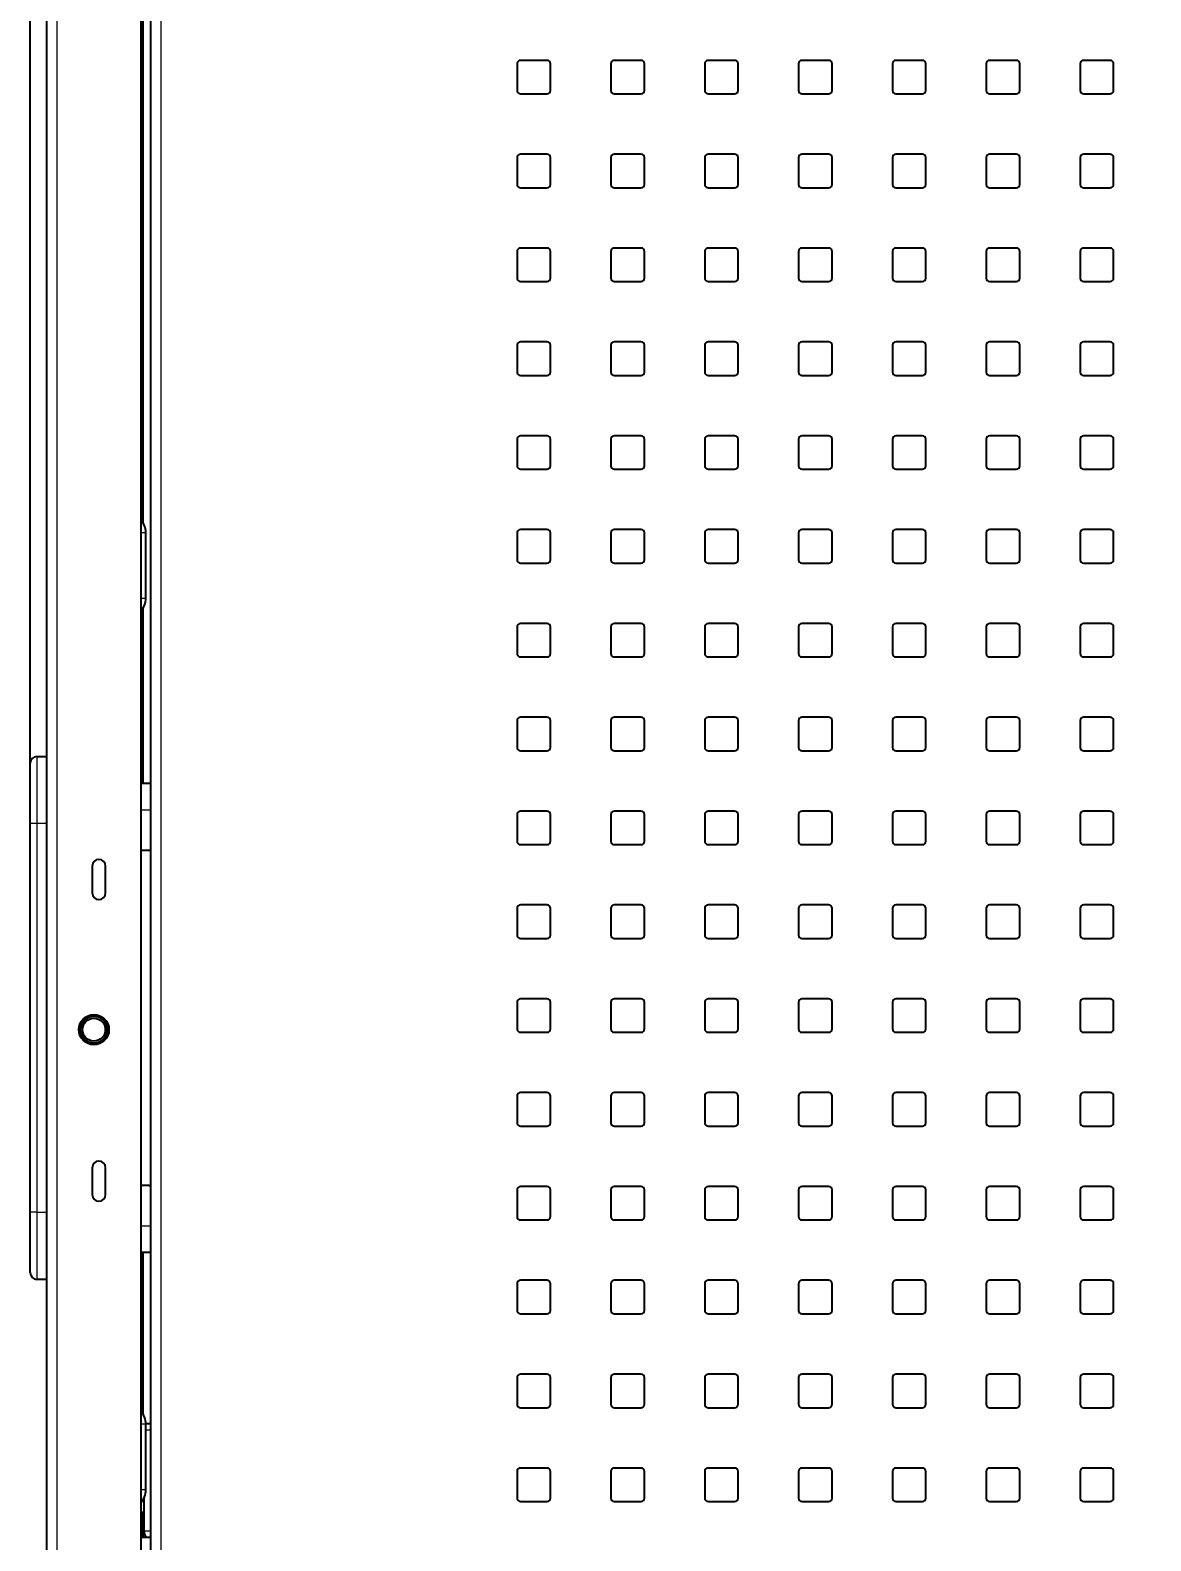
# Model space of a CAD drawing. Header units: millimetres. Extents: x -218071 to -203542, y 15363 to 51382.
# Drawn here: x -217865.95 to -217832.52, y 50554.63 to 50599.7 of the extents above; entities that cross this region are included whole.
import ezdxf

# ---------------------------------------------------------------- set-up
doc = ezdxf.new("R2010")
doc.units = ezdxf.units.MM
doc.header["$LTSCALE"] = 4
doc.layers.add('TPF-DIMENSIONS', color=3, linetype='Continuous')
doc.layers.add('TPF-EQUIPEMENT', color=7, linetype='Continuous')
doc.dimstyles.new('ISO-25', dxfattribs={"dimtxt": 2.5, "dimasz": 2, "dimexe": 1.25, "dimexo": 0.625, "dimtad": 1, "dimtxsty": 'Standard', "dimcen": -2.5, "dimclrt": 256, "dimadec": 0, "dimazin": 0, "dimtfac": 1, "dimtmove": 0, "dimatfit": 3, "dimfxl": 1, "dimarcsym": 0})

# ---------------------------------------------------------------- blocks, each defined once
blk = doc.blocks.new('*D679')
at = {"layer": 'Defpoints', "color": 0, "transparency": 16777216}
for p in [(-217865.951, 50663.318), (-217526.606, 50644.244), (-217865.951, 50576.031)]:
    blk.add_point(p, dxfattribs=at)
at = {"layer": 'TPF-DIMENSIONS', "color": 0, "lineweight": -2, "transparency": 16777216}
for p, q in [((-217865.951, 50576.656), (-217865.951, 50664.568)), ((-217526.606, 50644.869), (-217526.606, 50664.568)), ((-217528.606, 50663.318), (-217863.951, 50663.318))]:
    blk.add_line(p, q, dxfattribs=at)
at = {"layer": 'TPF-DIMENSIONS', "color": 0, "transparency": 16777216}
for points in [[(-217863.951, 50663.651), (-217863.951, 50662.984), (-217865.951, 50663.318)], [(-217528.606, 50663.651), (-217528.606, 50662.984), (-217526.606, 50663.318)]]:
    blk.add_solid(points, dxfattribs=at)
at = {"layer": 'TPF-DIMENSIONS', "transparency": 16777216, "insert": (-217696.279, 50665.193), "char_height": 2.5, "attachment_point": 5}
blk.add_mtext('339', dxfattribs=at)

msp = doc.modelspace()

# ---------------------------------------------------------------- linework, layer by layer
at = {"layer": 'TPF-EQUIPEMENT', "color": 7, "linetype": 'Continuous', "lineweight": 25, "transparency": 33554671}
for p, q in [((-217865.451, 50546.211), (-217865.451, 50645.931)), ((-217862.651, 50645.86), (-217862.651, 50546.511)), ((-217862.351, 50546.515), (-217862.351, 50646.066)), ((-217862.581, 50585.005), (-217862.581, 50609.056)), ((-217851.426, 50598.702), (-217851.426, 50597.902)), ((-217850.526, 50598.802), (-217851.326, 50598.802)), ((-217850.426, 50597.902), (-217850.426, 50598.702)), ((-217848.626, 50598.702), (-217848.626, 50597.902)), ((-217847.726, 50598.802), (-217848.526, 50598.802)), ((-217847.626, 50597.902), (-217847.626, 50598.702)), ((-217845.826, 50598.702), (-217845.826, 50597.902)), ((-217844.926, 50598.802), (-217845.726, 50598.802)), ((-217844.826, 50597.902), (-217844.826, 50598.702)), ((-217843.026, 50598.702), (-217843.026, 50597.902)), ((-217842.126, 50598.802), (-217842.926, 50598.802)), ((-217842.026, 50597.902), (-217842.026, 50598.702)), ((-217840.226, 50598.702), (-217840.226, 50597.902)), ((-217839.326, 50598.802), (-217840.126, 50598.802)), ((-217839.226, 50597.902), (-217839.226, 50598.702)), ((-217837.426, 50598.702), (-217837.426, 50597.902)), ((-217836.526, 50598.802), (-217837.326, 50598.802)), ((-217836.426, 50597.902), (-217836.426, 50598.702)), ((-217834.626, 50598.702), (-217834.626, 50597.902)), ((-217833.726, 50598.802), (-217834.526, 50598.802)), ((-217833.626, 50597.902), (-217833.626, 50598.702)), ((-217851.326, 50597.802), (-217850.526, 50597.802)), ((-217848.526, 50597.802), (-217847.726, 50597.802)), ((-217845.726, 50597.802), (-217844.926, 50597.802)), ((-217842.926, 50597.802), (-217842.126, 50597.802)), ((-217840.126, 50597.802), (-217839.326, 50597.802)), ((-217837.326, 50597.802), (-217836.526, 50597.802)), ((-217834.526, 50597.802), (-217833.726, 50597.802)), ((-217851.426, 50595.902), (-217851.426, 50595.102)), ((-217850.526, 50596.002), (-217851.326, 50596.002)), ((-217850.426, 50595.102), (-217850.426, 50595.902)), ((-217848.626, 50595.902), (-217848.626, 50595.102)), ((-217847.726, 50596.002), (-217848.526, 50596.002)), ((-217847.626, 50595.102), (-217847.626, 50595.902)), ((-217845.826, 50595.902), (-217845.826, 50595.102)), ((-217844.926, 50596.002), (-217845.726, 50596.002)), ((-217844.826, 50595.102), (-217844.826, 50595.902)), ((-217843.026, 50595.902), (-217843.026, 50595.102)), ((-217842.126, 50596.002), (-217842.926, 50596.002)), ((-217842.026, 50595.102), (-217842.026, 50595.902)), ((-217840.226, 50595.902), (-217840.226, 50595.102)), ((-217839.326, 50596.002), (-217840.126, 50596.002)), ((-217839.226, 50595.102), (-217839.226, 50595.902)), ((-217837.426, 50595.902), (-217837.426, 50595.102)), ((-217836.526, 50596.002), (-217837.326, 50596.002)), ((-217836.426, 50595.102), (-217836.426, 50595.902)), ((-217834.626, 50595.902), (-217834.626, 50595.102)), ((-217833.726, 50596.002), (-217834.526, 50596.002)), ((-217833.626, 50595.102), (-217833.626, 50595.902)), ((-217851.326, 50595.002), (-217850.526, 50595.002)), ((-217848.526, 50595.002), (-217847.726, 50595.002)), ((-217845.726, 50595.002), (-217844.926, 50595.002)), ((-217842.926, 50595.002), (-217842.126, 50595.002)), ((-217840.126, 50595.002), (-217839.326, 50595.002)), ((-217837.326, 50595.002), (-217836.526, 50595.002)), ((-217834.526, 50595.002), (-217833.726, 50595.002)), ((-217851.426, 50593.102), (-217851.426, 50592.302)), ((-217850.526, 50593.202), (-217851.326, 50593.202)), ((-217850.426, 50592.302), (-217850.426, 50593.102)), ((-217848.626, 50593.102), (-217848.626, 50592.302)), ((-217847.726, 50593.202), (-217848.526, 50593.202)), ((-217847.626, 50592.302), (-217847.626, 50593.102)), ((-217845.826, 50593.102), (-217845.826, 50592.302)), ((-217844.926, 50593.202), (-217845.726, 50593.202)), ((-217844.826, 50592.302), (-217844.826, 50593.102)), ((-217843.026, 50593.102), (-217843.026, 50592.302)), ((-217842.126, 50593.202), (-217842.926, 50593.202)), ((-217842.026, 50592.302), (-217842.026, 50593.102)), ((-217840.226, 50593.102), (-217840.226, 50592.302)), ((-217839.326, 50593.202), (-217840.126, 50593.202)), ((-217839.226, 50592.302), (-217839.226, 50593.102)), ((-217837.426, 50593.102), (-217837.426, 50592.302)), ((-217836.526, 50593.202), (-217837.326, 50593.202)), ((-217836.426, 50592.302), (-217836.426, 50593.102)), ((-217834.626, 50593.102), (-217834.626, 50592.302)), ((-217833.726, 50593.202), (-217834.526, 50593.202)), ((-217833.626, 50592.302), (-217833.626, 50593.102)), ((-217851.326, 50592.202), (-217850.526, 50592.202)), ((-217848.526, 50592.202), (-217847.726, 50592.202)), ((-217845.726, 50592.202), (-217844.926, 50592.202)), ((-217842.926, 50592.202), (-217842.126, 50592.202)), ((-217840.126, 50592.202), (-217839.326, 50592.202)), ((-217837.326, 50592.202), (-217836.526, 50592.202)), ((-217834.526, 50592.202), (-217833.726, 50592.202)), ((-217850.526, 50590.402), (-217851.326, 50590.402)), ((-217847.726, 50590.402), (-217848.526, 50590.402)), ((-217844.926, 50590.402), (-217845.726, 50590.402)), ((-217842.126, 50590.402), (-217842.926, 50590.402)), ((-217839.326, 50590.402), (-217840.126, 50590.402)), ((-217836.526, 50590.402), (-217837.326, 50590.402)), ((-217833.726, 50590.402), (-217834.526, 50590.402)), ((-217851.426, 50590.302), (-217851.426, 50589.502)), ((-217850.426, 50589.502), (-217850.426, 50590.302)), ((-217848.626, 50590.302), (-217848.626, 50589.502)), ((-217847.626, 50589.502), (-217847.626, 50590.302)), ((-217845.826, 50590.302), (-217845.826, 50589.502)), ((-217844.826, 50589.502), (-217844.826, 50590.302)), ((-217843.026, 50590.302), (-217843.026, 50589.502)), ((-217842.026, 50589.502), (-217842.026, 50590.302)), ((-217840.226, 50590.302), (-217840.226, 50589.502)), ((-217839.226, 50589.502), (-217839.226, 50590.302)), ((-217837.426, 50590.302), (-217837.426, 50589.502)), ((-217836.426, 50589.502), (-217836.426, 50590.302)), ((-217834.626, 50590.302), (-217834.626, 50589.502)), ((-217833.626, 50589.502), (-217833.626, 50590.302)), ((-217851.326, 50589.402), (-217850.526, 50589.402)), ((-217848.526, 50589.402), (-217847.726, 50589.402)), ((-217845.726, 50589.402), (-217844.926, 50589.402)), ((-217842.926, 50589.402), (-217842.126, 50589.402)), ((-217840.126, 50589.402), (-217839.326, 50589.402)), ((-217837.326, 50589.402), (-217836.526, 50589.402)), ((-217834.526, 50589.402), (-217833.726, 50589.402)), ((-217851.426, 50587.502), (-217851.426, 50586.702)), ((-217850.526, 50587.602), (-217851.326, 50587.602)), ((-217850.426, 50586.702), (-217850.426, 50587.502)), ((-217848.626, 50587.502), (-217848.626, 50586.702)), ((-217847.726, 50587.602), (-217848.526, 50587.602)), ((-217847.626, 50586.702), (-217847.626, 50587.502)), ((-217845.826, 50587.502), (-217845.826, 50586.702)), ((-217844.926, 50587.602), (-217845.726, 50587.602)), ((-217844.826, 50586.702), (-217844.826, 50587.502)), ((-217843.026, 50587.502), (-217843.026, 50586.702)), ((-217842.126, 50587.602), (-217842.926, 50587.602)), ((-217842.026, 50586.702), (-217842.026, 50587.502)), ((-217840.226, 50587.502), (-217840.226, 50586.702)), ((-217839.326, 50587.602), (-217840.126, 50587.602)), ((-217839.226, 50586.702), (-217839.226, 50587.502)), ((-217837.426, 50587.502), (-217837.426, 50586.702)), ((-217836.526, 50587.602), (-217837.326, 50587.602)), ((-217836.426, 50586.702), (-217836.426, 50587.502)), ((-217834.626, 50587.502), (-217834.626, 50586.702)), ((-217833.726, 50587.602), (-217834.526, 50587.602)), ((-217833.626, 50586.702), (-217833.626, 50587.502)), ((-217851.326, 50586.602), (-217850.526, 50586.602)), ((-217848.526, 50586.602), (-217847.726, 50586.602)), ((-217845.726, 50586.602), (-217844.926, 50586.602)), ((-217842.926, 50586.602), (-217842.126, 50586.602)), ((-217840.126, 50586.602), (-217839.326, 50586.602)), ((-217837.326, 50586.602), (-217836.526, 50586.602)), ((-217834.526, 50586.602), (-217833.726, 50586.602)), ((-217862.501, 50582.756), (-217862.501, 50584.706)), ((-217851.426, 50584.702), (-217851.426, 50583.902)), ((-217850.526, 50584.802), (-217851.326, 50584.802)), ((-217850.426, 50583.902), (-217850.426, 50584.702)), ((-217848.626, 50584.702), (-217848.626, 50583.902)), ((-217847.726, 50584.802), (-217848.526, 50584.802)), ((-217847.626, 50583.902), (-217847.626, 50584.702)), ((-217845.826, 50584.702), (-217845.826, 50583.902)), ((-217844.926, 50584.802), (-217845.726, 50584.802)), ((-217844.826, 50583.902), (-217844.826, 50584.702)), ((-217843.026, 50584.702), (-217843.026, 50583.902)), ((-217842.126, 50584.802), (-217842.926, 50584.802)), ((-217842.026, 50583.902), (-217842.026, 50584.702)), ((-217840.226, 50584.702), (-217840.226, 50583.902)), ((-217839.326, 50584.802), (-217840.126, 50584.802)), ((-217839.226, 50583.902), (-217839.226, 50584.702)), ((-217837.426, 50584.702), (-217837.426, 50583.902)), ((-217836.526, 50584.802), (-217837.326, 50584.802)), ((-217836.426, 50583.902), (-217836.426, 50584.702)), ((-217834.626, 50584.702), (-217834.626, 50583.902)), ((-217833.726, 50584.802), (-217834.526, 50584.802)), ((-217833.626, 50583.902), (-217833.626, 50584.702)), ((-217851.326, 50583.802), (-217850.526, 50583.802)), ((-217848.526, 50583.802), (-217847.726, 50583.802)), ((-217845.726, 50583.802), (-217844.926, 50583.802)), ((-217842.926, 50583.802), (-217842.126, 50583.802)), ((-217840.126, 50583.802), (-217839.326, 50583.802)), ((-217837.326, 50583.802), (-217836.526, 50583.802)), ((-217834.526, 50583.802), (-217833.726, 50583.802)), ((-217862.581, 50577.231), (-217862.581, 50582.456)), ((-217851.426, 50581.902), (-217851.426, 50581.102)), ((-217850.526, 50582.002), (-217851.326, 50582.002)), ((-217850.426, 50581.102), (-217850.426, 50581.902)), ((-217848.626, 50581.902), (-217848.626, 50581.102)), ((-217847.726, 50582.002), (-217848.526, 50582.002)), ((-217847.626, 50581.102), (-217847.626, 50581.902)), ((-217845.826, 50581.902), (-217845.826, 50581.102)), ((-217844.926, 50582.002), (-217845.726, 50582.002)), ((-217844.826, 50581.102), (-217844.826, 50581.902)), ((-217843.026, 50581.902), (-217843.026, 50581.102)), ((-217842.126, 50582.002), (-217842.926, 50582.002)), ((-217842.026, 50581.102), (-217842.026, 50581.902)), ((-217840.226, 50581.902), (-217840.226, 50581.102)), ((-217839.326, 50582.002), (-217840.126, 50582.002)), ((-217839.226, 50581.102), (-217839.226, 50581.902)), ((-217837.426, 50581.902), (-217837.426, 50581.102)), ((-217836.526, 50582.002), (-217837.326, 50582.002)), ((-217836.426, 50581.102), (-217836.426, 50581.902)), ((-217834.626, 50581.902), (-217834.626, 50581.102)), ((-217833.726, 50582.002), (-217834.526, 50582.002)), ((-217833.626, 50581.102), (-217833.626, 50581.902)), ((-217851.326, 50581.002), (-217850.526, 50581.002)), ((-217848.526, 50581.002), (-217847.726, 50581.002)), ((-217845.726, 50581.002), (-217844.926, 50581.002)), ((-217842.926, 50581.002), (-217842.126, 50581.002)), ((-217840.126, 50581.002), (-217839.326, 50581.002)), ((-217837.326, 50581.002), (-217836.526, 50581.002)), ((-217834.526, 50581.002), (-217833.726, 50581.002)), ((-217851.426, 50579.102), (-217851.426, 50578.302)), ((-217850.526, 50579.202), (-217851.326, 50579.202)), ((-217850.426, 50578.302), (-217850.426, 50579.102)), ((-217848.626, 50579.102), (-217848.626, 50578.302)), ((-217847.726, 50579.202), (-217848.526, 50579.202)), ((-217847.626, 50578.302), (-217847.626, 50579.102)), ((-217845.826, 50579.102), (-217845.826, 50578.302)), ((-217844.926, 50579.202), (-217845.726, 50579.202)), ((-217844.826, 50578.302), (-217844.826, 50579.102)), ((-217843.026, 50579.102), (-217843.026, 50578.302)), ((-217842.126, 50579.202), (-217842.926, 50579.202)), ((-217842.026, 50578.302), (-217842.026, 50579.102)), ((-217840.226, 50579.102), (-217840.226, 50578.302)), ((-217839.326, 50579.202), (-217840.126, 50579.202)), ((-217839.226, 50578.302), (-217839.226, 50579.102)), ((-217837.426, 50579.102), (-217837.426, 50578.302)), ((-217836.526, 50579.202), (-217837.326, 50579.202)), ((-217836.426, 50578.302), (-217836.426, 50579.102)), ((-217834.626, 50579.102), (-217834.626, 50578.302)), ((-217833.726, 50579.202), (-217834.526, 50579.202)), ((-217833.626, 50578.302), (-217833.626, 50579.102)), ((-217851.326, 50578.202), (-217850.526, 50578.202)), ((-217848.526, 50578.202), (-217847.726, 50578.202)), ((-217845.726, 50578.202), (-217844.926, 50578.202)), ((-217842.926, 50578.202), (-217842.126, 50578.202)), ((-217840.126, 50578.202), (-217839.326, 50578.202)), ((-217837.326, 50578.202), (-217836.526, 50578.202)), ((-217834.526, 50578.202), (-217833.726, 50578.202)), ((-217865.951, 50576.031), (-217865.951, 50577.831)), ((-217865.751, 50578.031), (-217865.451, 50578.031)), ((-217862.651, 50577.231), (-217862.351, 50577.231)), ((-217850.526, 50576.402), (-217851.326, 50576.402)), ((-217847.726, 50576.402), (-217848.526, 50576.402)), ((-217844.926, 50576.402), (-217845.726, 50576.402)), ((-217842.126, 50576.402), (-217842.926, 50576.402)), ((-217839.326, 50576.402), (-217840.126, 50576.402)), ((-217836.526, 50576.402), (-217837.326, 50576.402)), ((-217833.726, 50576.402), (-217834.526, 50576.402)), ((-217865.951, 50564.431), (-217865.951, 50576.031)), ((-217851.426, 50576.302), (-217851.426, 50575.502)), ((-217850.426, 50575.502), (-217850.426, 50576.302)), ((-217848.626, 50576.302), (-217848.626, 50575.502)), ((-217847.626, 50575.502), (-217847.626, 50576.302)), ((-217845.826, 50576.302), (-217845.826, 50575.502)), ((-217844.826, 50575.502), (-217844.826, 50576.302)), ((-217843.026, 50576.302), (-217843.026, 50575.502)), ((-217842.026, 50575.502), (-217842.026, 50576.302)), ((-217840.226, 50576.302), (-217840.226, 50575.502)), ((-217839.226, 50575.502), (-217839.226, 50576.302)), ((-217837.426, 50576.302), (-217837.426, 50575.502)), ((-217836.426, 50575.502), (-217836.426, 50576.302)), ((-217834.626, 50576.302), (-217834.626, 50575.502)), ((-217833.626, 50575.502), (-217833.626, 50576.302)), ((-217862.401, 50575.231), (-217862.651, 50575.231)), ((-217862.351, 50575.229), (-217862.401, 50575.231)), ((-217851.326, 50575.402), (-217850.526, 50575.402)), ((-217848.526, 50575.402), (-217847.726, 50575.402)), ((-217845.726, 50575.402), (-217844.926, 50575.402)), ((-217842.926, 50575.402), (-217842.126, 50575.402)), ((-217840.126, 50575.402), (-217839.326, 50575.402)), ((-217837.326, 50575.402), (-217836.526, 50575.402)), ((-217834.526, 50575.402), (-217833.726, 50575.402)), ((-217864.101, 50574.761), (-217864.101, 50573.961)), ((-217863.701, 50573.961), (-217863.701, 50574.761)), ((-217851.426, 50573.502), (-217851.426, 50572.702)), ((-217850.526, 50573.602), (-217851.326, 50573.602)), ((-217850.426, 50572.702), (-217850.426, 50573.502)), ((-217848.626, 50573.502), (-217848.626, 50572.702)), ((-217847.726, 50573.602), (-217848.526, 50573.602)), ((-217847.626, 50572.702), (-217847.626, 50573.502)), ((-217845.826, 50573.502), (-217845.826, 50572.702)), ((-217844.926, 50573.602), (-217845.726, 50573.602)), ((-217844.826, 50572.702), (-217844.826, 50573.502)), ((-217843.026, 50573.502), (-217843.026, 50572.702)), ((-217842.126, 50573.602), (-217842.926, 50573.602)), ((-217842.026, 50572.702), (-217842.026, 50573.502)), ((-217840.226, 50573.502), (-217840.226, 50572.702)), ((-217839.326, 50573.602), (-217840.126, 50573.602)), ((-217839.226, 50572.702), (-217839.226, 50573.502)), ((-217837.426, 50573.502), (-217837.426, 50572.702)), ((-217836.526, 50573.602), (-217837.326, 50573.602)), ((-217836.426, 50572.702), (-217836.426, 50573.502)), ((-217834.626, 50573.502), (-217834.626, 50572.702)), ((-217833.726, 50573.602), (-217834.526, 50573.602)), ((-217833.626, 50572.702), (-217833.626, 50573.502)), ((-217851.326, 50572.602), (-217850.526, 50572.602)), ((-217848.526, 50572.602), (-217847.726, 50572.602)), ((-217845.726, 50572.602), (-217844.926, 50572.602)), ((-217842.926, 50572.602), (-217842.126, 50572.602)), ((-217840.126, 50572.602), (-217839.326, 50572.602)), ((-217837.326, 50572.602), (-217836.526, 50572.602)), ((-217834.526, 50572.602), (-217833.726, 50572.602)), ((-217851.426, 50570.702), (-217851.426, 50569.902)), ((-217850.526, 50570.802), (-217851.326, 50570.802)), ((-217850.426, 50569.902), (-217850.426, 50570.702)), ((-217848.626, 50570.702), (-217848.626, 50569.902)), ((-217847.726, 50570.802), (-217848.526, 50570.802)), ((-217847.626, 50569.902), (-217847.626, 50570.702)), ((-217845.826, 50570.702), (-217845.826, 50569.902)), ((-217844.926, 50570.802), (-217845.726, 50570.802)), ((-217844.826, 50569.902), (-217844.826, 50570.702)), ((-217843.026, 50570.702), (-217843.026, 50569.902)), ((-217842.126, 50570.802), (-217842.926, 50570.802)), ((-217842.026, 50569.902), (-217842.026, 50570.702)), ((-217840.226, 50570.702), (-217840.226, 50569.902)), ((-217839.326, 50570.802), (-217840.126, 50570.802)), ((-217839.226, 50569.902), (-217839.226, 50570.702)), ((-217837.426, 50570.702), (-217837.426, 50569.902)), ((-217836.526, 50570.802), (-217837.326, 50570.802)), ((-217836.426, 50569.902), (-217836.426, 50570.702)), ((-217834.626, 50570.702), (-217834.626, 50569.902)), ((-217833.726, 50570.802), (-217834.526, 50570.802)), ((-217833.626, 50569.902), (-217833.626, 50570.702)), ((-217851.326, 50569.802), (-217850.526, 50569.802)), ((-217848.526, 50569.802), (-217847.726, 50569.802)), ((-217845.726, 50569.802), (-217844.926, 50569.802)), ((-217842.926, 50569.802), (-217842.126, 50569.802)), ((-217840.126, 50569.802), (-217839.326, 50569.802)), ((-217837.326, 50569.802), (-217836.526, 50569.802)), ((-217834.526, 50569.802), (-217833.726, 50569.802)), ((-217851.426, 50567.902), (-217851.426, 50567.102)), ((-217850.526, 50568.002), (-217851.326, 50568.002)), ((-217850.426, 50567.102), (-217850.426, 50567.902)), ((-217848.626, 50567.902), (-217848.626, 50567.102)), ((-217847.726, 50568.002), (-217848.526, 50568.002)), ((-217847.626, 50567.102), (-217847.626, 50567.902)), ((-217845.826, 50567.902), (-217845.826, 50567.102)), ((-217844.926, 50568.002), (-217845.726, 50568.002)), ((-217844.826, 50567.102), (-217844.826, 50567.902)), ((-217843.026, 50567.902), (-217843.026, 50567.102)), ((-217842.126, 50568.002), (-217842.926, 50568.002)), ((-217842.026, 50567.102), (-217842.026, 50567.902)), ((-217840.226, 50567.902), (-217840.226, 50567.102)), ((-217839.326, 50568.002), (-217840.126, 50568.002)), ((-217839.226, 50567.102), (-217839.226, 50567.902)), ((-217837.426, 50567.902), (-217837.426, 50567.102)), ((-217836.526, 50568.002), (-217837.326, 50568.002)), ((-217836.426, 50567.102), (-217836.426, 50567.902)), ((-217834.626, 50567.902), (-217834.626, 50567.102)), ((-217833.726, 50568.002), (-217834.526, 50568.002)), ((-217833.626, 50567.102), (-217833.626, 50567.902)), ((-217851.326, 50567.002), (-217850.526, 50567.002)), ((-217848.526, 50567.002), (-217847.726, 50567.002)), ((-217845.726, 50567.002), (-217844.926, 50567.002)), ((-217842.926, 50567.002), (-217842.126, 50567.002)), ((-217840.126, 50567.002), (-217839.326, 50567.002)), ((-217837.326, 50567.002), (-217836.526, 50567.002)), ((-217834.526, 50567.002), (-217833.726, 50567.002)), ((-217864.101, 50565.761), (-217864.101, 50564.961)), ((-217863.701, 50564.961), (-217863.701, 50565.761)), ((-217862.401, 50565.231), (-217862.651, 50565.231)), ((-217862.401, 50565.231), (-217862.351, 50565.234)), ((-217851.426, 50565.102), (-217851.426, 50564.302)), ((-217850.526, 50565.202), (-217851.326, 50565.202)), ((-217850.426, 50564.302), (-217850.426, 50565.102)), ((-217848.626, 50565.102), (-217848.626, 50564.302)), ((-217847.726, 50565.202), (-217848.526, 50565.202)), ((-217847.626, 50564.302), (-217847.626, 50565.102)), ((-217845.826, 50565.102), (-217845.826, 50564.302)), ((-217844.926, 50565.202), (-217845.726, 50565.202)), ((-217844.826, 50564.302), (-217844.826, 50565.102)), ((-217843.026, 50565.102), (-217843.026, 50564.302)), ((-217842.126, 50565.202), (-217842.926, 50565.202)), ((-217842.026, 50564.302), (-217842.026, 50565.102)), ((-217840.226, 50565.102), (-217840.226, 50564.302)), ((-217839.326, 50565.202), (-217840.126, 50565.202)), ((-217839.226, 50564.302), (-217839.226, 50565.102)), ((-217837.426, 50565.102), (-217837.426, 50564.302)), ((-217836.526, 50565.202), (-217837.326, 50565.202)), ((-217836.426, 50564.302), (-217836.426, 50565.102)), ((-217834.626, 50565.102), (-217834.626, 50564.302)), ((-217833.726, 50565.202), (-217834.526, 50565.202)), ((-217833.626, 50564.302), (-217833.626, 50565.102)), ((-217865.951, 50562.631), (-217865.951, 50564.431)), ((-217851.326, 50564.202), (-217850.526, 50564.202)), ((-217848.526, 50564.202), (-217847.726, 50564.202)), ((-217845.726, 50564.202), (-217844.926, 50564.202)), ((-217842.926, 50564.202), (-217842.126, 50564.202)), ((-217840.126, 50564.202), (-217839.326, 50564.202)), ((-217837.326, 50564.202), (-217836.526, 50564.202)), ((-217834.526, 50564.202), (-217833.726, 50564.202)), ((-217862.351, 50563.231), (-217862.651, 50563.231)), ((-217862.581, 50558.405), (-217862.581, 50563.231)), ((-217865.451, 50562.431), (-217865.751, 50562.431)), ((-217850.526, 50562.402), (-217851.326, 50562.402)), ((-217847.726, 50562.402), (-217848.526, 50562.402)), ((-217844.926, 50562.402), (-217845.726, 50562.402)), ((-217842.126, 50562.402), (-217842.926, 50562.402)), ((-217839.326, 50562.402), (-217840.126, 50562.402)), ((-217836.526, 50562.402), (-217837.326, 50562.402)), ((-217833.726, 50562.402), (-217834.526, 50562.402)), ((-217851.426, 50562.302), (-217851.426, 50561.502)), ((-217850.426, 50561.502), (-217850.426, 50562.302)), ((-217848.626, 50562.302), (-217848.626, 50561.502)), ((-217847.626, 50561.502), (-217847.626, 50562.302)), ((-217845.826, 50562.302), (-217845.826, 50561.502)), ((-217844.826, 50561.502), (-217844.826, 50562.302)), ((-217843.026, 50562.302), (-217843.026, 50561.502)), ((-217842.026, 50561.502), (-217842.026, 50562.302)), ((-217840.226, 50562.302), (-217840.226, 50561.502)), ((-217839.226, 50561.502), (-217839.226, 50562.302)), ((-217837.426, 50562.302), (-217837.426, 50561.502)), ((-217836.426, 50561.502), (-217836.426, 50562.302)), ((-217834.626, 50562.302), (-217834.626, 50561.502)), ((-217833.626, 50561.502), (-217833.626, 50562.302)), ((-217851.326, 50561.402), (-217850.526, 50561.402)), ((-217848.526, 50561.402), (-217847.726, 50561.402)), ((-217845.726, 50561.402), (-217844.926, 50561.402)), ((-217842.926, 50561.402), (-217842.126, 50561.402)), ((-217840.126, 50561.402), (-217839.326, 50561.402)), ((-217837.326, 50561.402), (-217836.526, 50561.402)), ((-217834.526, 50561.402), (-217833.726, 50561.402)), ((-217851.426, 50559.502), (-217851.426, 50558.702)), ((-217850.526, 50559.602), (-217851.326, 50559.602)), ((-217850.426, 50558.702), (-217850.426, 50559.502)), ((-217848.626, 50559.502), (-217848.626, 50558.702)), ((-217847.726, 50559.602), (-217848.526, 50559.602)), ((-217847.626, 50558.702), (-217847.626, 50559.502)), ((-217845.826, 50559.502), (-217845.826, 50558.702)), ((-217844.926, 50559.602), (-217845.726, 50559.602)), ((-217844.826, 50558.702), (-217844.826, 50559.502)), ((-217843.026, 50559.502), (-217843.026, 50558.702)), ((-217842.126, 50559.602), (-217842.926, 50559.602)), ((-217842.026, 50558.702), (-217842.026, 50559.502)), ((-217840.226, 50559.502), (-217840.226, 50558.702)), ((-217839.326, 50559.602), (-217840.126, 50559.602)), ((-217839.226, 50558.702), (-217839.226, 50559.502)), ((-217837.426, 50559.502), (-217837.426, 50558.702)), ((-217836.526, 50559.602), (-217837.326, 50559.602)), ((-217836.426, 50558.702), (-217836.426, 50559.502)), ((-217834.626, 50559.502), (-217834.626, 50558.702)), ((-217833.726, 50559.602), (-217834.526, 50559.602)), ((-217833.626, 50558.702), (-217833.626, 50559.502)), ((-217851.326, 50558.602), (-217850.526, 50558.602)), ((-217848.526, 50558.602), (-217847.726, 50558.602)), ((-217845.726, 50558.602), (-217844.926, 50558.602)), ((-217842.926, 50558.602), (-217842.126, 50558.602)), ((-217840.126, 50558.602), (-217839.326, 50558.602)), ((-217837.326, 50558.602), (-217836.526, 50558.602)), ((-217834.526, 50558.602), (-217833.726, 50558.602)), ((-217862.502, 50558.131), (-217862.351, 50558.131)), ((-217862.501, 50556.156), (-217862.501, 50558.106)), ((-217851.426, 50556.702), (-217851.426, 50555.902)), ((-217850.526, 50556.802), (-217851.326, 50556.802)), ((-217850.426, 50555.902), (-217850.426, 50556.702)), ((-217848.626, 50556.702), (-217848.626, 50555.902)), ((-217847.726, 50556.802), (-217848.526, 50556.802)), ((-217847.626, 50555.902), (-217847.626, 50556.702)), ((-217845.826, 50556.702), (-217845.826, 50555.902)), ((-217844.926, 50556.802), (-217845.726, 50556.802)), ((-217844.826, 50555.902), (-217844.826, 50556.702)), ((-217843.026, 50556.702), (-217843.026, 50555.902)), ((-217842.126, 50556.802), (-217842.926, 50556.802)), ((-217842.026, 50555.902), (-217842.026, 50556.702)), ((-217840.226, 50556.702), (-217840.226, 50555.902)), ((-217839.326, 50556.802), (-217840.126, 50556.802)), ((-217839.226, 50555.902), (-217839.226, 50556.702)), ((-217837.426, 50556.702), (-217837.426, 50555.902)), ((-217836.526, 50556.802), (-217837.326, 50556.802)), ((-217836.426, 50555.902), (-217836.426, 50556.702)), ((-217834.626, 50556.702), (-217834.626, 50555.902)), ((-217833.726, 50556.802), (-217834.526, 50556.802)), ((-217833.626, 50555.902), (-217833.626, 50556.702)), ((-217862.551, 50554.931), (-217862.551, 50555.916)), ((-217851.326, 50555.802), (-217850.526, 50555.802)), ((-217848.526, 50555.802), (-217847.726, 50555.802)), ((-217845.726, 50555.802), (-217844.926, 50555.802)), ((-217842.926, 50555.802), (-217842.126, 50555.802)), ((-217840.126, 50555.802), (-217839.326, 50555.802)), ((-217837.326, 50555.802), (-217836.526, 50555.802)), ((-217834.526, 50555.802), (-217833.726, 50555.802)), ((-217862.651, 50555.481), (-217862.551, 50555.481)), ((-217862.581, 50554.731), (-217862.581, 50555.481)), ((-217862.351, 50554.731), (-217862.651, 50554.731))]:
    msp.add_line(p, q, dxfattribs=at)
at = {"layer": 'TPF-EQUIPEMENT', "color": 8, "linetype": 'Continuous', "lineweight": 18, "transparency": 33554671}
for p, q in [((-217865.151, 50546.211), (-217865.151, 50646.01)), ((-217862.051, 50645.93), (-217862.051, 50546.65)), ((-217862.501, 50584.706), (-217862.651, 50584.706)), ((-217862.651, 50582.756), (-217862.501, 50582.756)), ((-217865.751, 50578.031), (-217865.751, 50576.031)), ((-217862.351, 50576.431), (-217862.651, 50576.431)), ((-217865.751, 50576.031), (-217865.951, 50576.031)), ((-217865.451, 50576.031), (-217865.751, 50576.031)), ((-217865.751, 50576.031), (-217865.751, 50564.431)), ((-217865.751, 50564.431), (-217865.951, 50564.431)), ((-217865.751, 50564.431), (-217865.451, 50564.431)), ((-217865.751, 50564.431), (-217865.751, 50562.431)), ((-217862.651, 50564.031), (-217862.351, 50564.031)), ((-217862.501, 50558.106), (-217862.651, 50558.106)), ((-217862.351, 50557.931), (-217862.501, 50557.931)), ((-217862.651, 50556.156), (-217862.501, 50556.156)), ((-217862.551, 50554.931), (-217862.351, 50554.931))]:
    msp.add_line(p, q, dxfattribs=at)
at = {"layer": 'TPF-EQUIPEMENT', "color": 7, "linetype": 'Continuous', "lineweight": 25, "transparency": 33554671}
for radius in [0.45, 0.4, 0.34]:
    msp.add_circle((-217864.051, 50569.881), radius, dxfattribs=at)
for centre, radius, start, end in [((-217851.326, 50598.702), 0.1, 90, 180), ((-217850.526, 50598.702), 0.1, 0, 90), ((-217848.526, 50598.702), 0.1, 90, 180), ((-217847.726, 50598.702), 0.1, 0, 90), ((-217845.726, 50598.702), 0.1, 90, 180), ((-217844.926, 50598.702), 0.1, 0, 90), ((-217842.926, 50598.702), 0.1, 90, 180), ((-217842.126, 50598.702), 0.1, 0, 90), ((-217840.126, 50598.702), 0.1, 90, 180), ((-217839.326, 50598.702), 0.1, 0, 90), ((-217837.326, 50598.702), 0.1, 90, 180), ((-217836.526, 50598.702), 0.1, 0, 90), ((-217834.526, 50598.702), 0.1, 90, 180), ((-217833.726, 50598.702), 0.1, 0, 90), ((-217851.326, 50597.902), 0.1, 180, 270), ((-217850.526, 50597.902), 0.1, 270, 0), ((-217848.526, 50597.902), 0.1, 180, 270), ((-217847.726, 50597.902), 0.1, 270, 0), ((-217845.726, 50597.902), 0.1, 180, 270), ((-217844.926, 50597.902), 0.1, 270, 0), ((-217842.926, 50597.902), 0.1, 180, 270), ((-217842.126, 50597.902), 0.1, 270, 0), ((-217840.126, 50597.902), 0.1, 180, 270), ((-217839.326, 50597.902), 0.1, 270, 0), ((-217837.326, 50597.902), 0.1, 180, 270), ((-217836.526, 50597.902), 0.1, 270, 0), ((-217834.526, 50597.902), 0.1, 180, 270), ((-217833.726, 50597.902), 0.1, 270, 0), ((-217851.326, 50595.902), 0.1, 90, 180), ((-217850.526, 50595.902), 0.1, 0, 90), ((-217848.526, 50595.902), 0.1, 90, 180), ((-217847.726, 50595.902), 0.1, 0, 90), ((-217845.726, 50595.902), 0.1, 90, 180), ((-217844.926, 50595.902), 0.1, 0, 90), ((-217842.926, 50595.902), 0.1, 90, 180), ((-217842.126, 50595.902), 0.1, 0, 90), ((-217840.126, 50595.902), 0.1, 90, 180), ((-217839.326, 50595.902), 0.1, 0, 90), ((-217837.326, 50595.902), 0.1, 90, 180), ((-217836.526, 50595.902), 0.1, 0, 90), ((-217834.526, 50595.902), 0.1, 90, 180), ((-217833.726, 50595.902), 0.1, 0, 90), ((-217851.326, 50595.102), 0.1, 180, 270), ((-217850.526, 50595.102), 0.1, 270, 0), ((-217848.526, 50595.102), 0.1, 180, 270), ((-217847.726, 50595.102), 0.1, 270, 0), ((-217845.726, 50595.102), 0.1, 180, 270), ((-217844.926, 50595.102), 0.1, 270, 0), ((-217842.926, 50595.102), 0.1, 180, 270), ((-217842.126, 50595.102), 0.1, 270, 0), ((-217840.126, 50595.102), 0.1, 180, 270), ((-217839.326, 50595.102), 0.1, 270, 0), ((-217837.326, 50595.102), 0.1, 180, 270), ((-217836.526, 50595.102), 0.1, 270, 0), ((-217834.526, 50595.102), 0.1, 180, 270), ((-217833.726, 50595.102), 0.1, 270, 0), ((-217851.326, 50593.102), 0.1, 90, 180), ((-217850.526, 50593.102), 0.1, 0, 90), ((-217848.526, 50593.102), 0.1, 90, 180), ((-217847.726, 50593.102), 0.1, 0, 90), ((-217845.726, 50593.102), 0.1, 90, 180), ((-217844.926, 50593.102), 0.1, 0, 90), ((-217842.926, 50593.102), 0.1, 90, 180), ((-217842.126, 50593.102), 0.1, 0, 90), ((-217840.126, 50593.102), 0.1, 90, 180), ((-217839.326, 50593.102), 0.1, 0, 90), ((-217837.326, 50593.102), 0.1, 90, 180), ((-217836.526, 50593.102), 0.1, 0, 90), ((-217834.526, 50593.102), 0.1, 90, 180), ((-217833.726, 50593.102), 0.1, 0, 90), ((-217851.326, 50592.302), 0.1, 180, 270), ((-217850.526, 50592.302), 0.1, 270, 0), ((-217848.526, 50592.302), 0.1, 180, 270), ((-217847.726, 50592.302), 0.1, 270, 0), ((-217845.726, 50592.302), 0.1, 180, 270), ((-217844.926, 50592.302), 0.1, 270, 0), ((-217842.926, 50592.302), 0.1, 180, 270), ((-217842.126, 50592.302), 0.1, 270, 0), ((-217840.126, 50592.302), 0.1, 180, 270), ((-217839.326, 50592.302), 0.1, 270, 0), ((-217837.326, 50592.302), 0.1, 180, 270), ((-217836.526, 50592.302), 0.1, 270, 0), ((-217834.526, 50592.302), 0.1, 180, 270), ((-217833.726, 50592.302), 0.1, 270, 0), ((-217851.326, 50590.302), 0.1, 90, 180), ((-217850.526, 50590.302), 0.1, 0, 90), ((-217848.526, 50590.302), 0.1, 90, 180), ((-217847.726, 50590.302), 0.1, 0, 90), ((-217845.726, 50590.302), 0.1, 90, 180), ((-217844.926, 50590.302), 0.1, 0, 90), ((-217842.926, 50590.302), 0.1, 90, 180), ((-217842.126, 50590.302), 0.1, 0, 90), ((-217840.126, 50590.302), 0.1, 90, 180), ((-217839.326, 50590.302), 0.1, 0, 90), ((-217837.326, 50590.302), 0.1, 90, 180), ((-217836.526, 50590.302), 0.1, 0, 90), ((-217834.526, 50590.302), 0.1, 90, 180), ((-217833.726, 50590.302), 0.1, 0, 90), ((-217851.326, 50589.502), 0.1, 180, 270), ((-217850.526, 50589.502), 0.1, 270, 0), ((-217848.526, 50589.502), 0.1, 180, 270), ((-217847.726, 50589.502), 0.1, 270, 0), ((-217845.726, 50589.502), 0.1, 180, 270), ((-217844.926, 50589.502), 0.1, 270, 0), ((-217842.926, 50589.502), 0.1, 180, 270), ((-217842.126, 50589.502), 0.1, 270, 0), ((-217840.126, 50589.502), 0.1, 180, 270), ((-217839.326, 50589.502), 0.1, 270, 0), ((-217837.326, 50589.502), 0.1, 180, 270), ((-217836.526, 50589.502), 0.1, 270, 0), ((-217834.526, 50589.502), 0.1, 180, 270), ((-217833.726, 50589.502), 0.1, 270, 0), ((-217851.326, 50587.502), 0.1, 90, 180), ((-217850.526, 50587.502), 0.1, 0, 90), ((-217848.526, 50587.502), 0.1, 90, 180), ((-217847.726, 50587.502), 0.1, 0, 90), ((-217845.726, 50587.502), 0.1, 90, 180), ((-217844.926, 50587.502), 0.1, 0, 90), ((-217842.926, 50587.502), 0.1, 90, 180), ((-217842.126, 50587.502), 0.1, 0, 90), ((-217840.126, 50587.502), 0.1, 90, 180), ((-217839.326, 50587.502), 0.1, 0, 90), ((-217837.326, 50587.502), 0.1, 90, 180), ((-217836.526, 50587.502), 0.1, 0, 90), ((-217834.526, 50587.502), 0.1, 90, 180), ((-217833.726, 50587.502), 0.1, 0, 90), ((-217851.326, 50586.702), 0.1, 180, 270), ((-217850.526, 50586.702), 0.1, 270, 0), ((-217848.526, 50586.702), 0.1, 180, 270), ((-217847.726, 50586.702), 0.1, 270, 0), ((-217845.726, 50586.702), 0.1, 180, 270), ((-217844.926, 50586.702), 0.1, 270, 0), ((-217842.926, 50586.702), 0.1, 180, 270), ((-217842.126, 50586.702), 0.1, 270, 0), ((-217840.126, 50586.702), 0.1, 180, 270), ((-217839.326, 50586.702), 0.1, 270, 0), ((-217837.326, 50586.702), 0.1, 180, 270), ((-217836.526, 50586.702), 0.1, 270, 0), ((-217834.526, 50586.702), 0.1, 180, 270), ((-217833.726, 50586.702), 0.1, 270, 0), ((-217863.101, 50584.706), 0.6, 0, 41.4096), ((-217851.326, 50584.702), 0.1, 90, 180), ((-217850.526, 50584.702), 0.1, 0, 90), ((-217848.526, 50584.702), 0.1, 90, 180), ((-217847.726, 50584.702), 0.1, 0, 90), ((-217845.726, 50584.702), 0.1, 90, 180), ((-217844.926, 50584.702), 0.1, 0, 90), ((-217842.926, 50584.702), 0.1, 90, 180), ((-217842.126, 50584.702), 0.1, 0, 90), ((-217840.126, 50584.702), 0.1, 90, 180), ((-217839.326, 50584.702), 0.1, 0, 90), ((-217837.326, 50584.702), 0.1, 90, 180), ((-217836.526, 50584.702), 0.1, 0, 90), ((-217834.526, 50584.702), 0.1, 90, 180), ((-217833.726, 50584.702), 0.1, 0, 90), ((-217851.326, 50583.902), 0.1, 180, 270), ((-217850.526, 50583.902), 0.1, 270, 0), ((-217848.526, 50583.902), 0.1, 180, 270), ((-217847.726, 50583.902), 0.1, 270, 0), ((-217845.726, 50583.902), 0.1, 180, 270), ((-217844.926, 50583.902), 0.1, 270, 0), ((-217842.926, 50583.902), 0.1, 180, 270), ((-217842.126, 50583.902), 0.1, 270, 0), ((-217840.126, 50583.902), 0.1, 180, 270), ((-217839.326, 50583.902), 0.1, 270, 0), ((-217837.326, 50583.902), 0.1, 180, 270), ((-217836.526, 50583.902), 0.1, 270, 0), ((-217834.526, 50583.902), 0.1, 180, 270), ((-217833.726, 50583.902), 0.1, 270, 0), ((-217863.101, 50582.756), 0.6, 318.5904, 0), ((-217851.326, 50581.902), 0.1, 90, 180), ((-217850.526, 50581.902), 0.1, 0, 90), ((-217848.526, 50581.902), 0.1, 90, 180), ((-217847.726, 50581.902), 0.1, 0, 90), ((-217845.726, 50581.902), 0.1, 90, 180), ((-217844.926, 50581.902), 0.1, 0, 90), ((-217842.926, 50581.902), 0.1, 90, 180), ((-217842.126, 50581.902), 0.1, 0, 90), ((-217840.126, 50581.902), 0.1, 90, 180), ((-217839.326, 50581.902), 0.1, 0, 90), ((-217837.326, 50581.902), 0.1, 90, 180), ((-217836.526, 50581.902), 0.1, 0, 90), ((-217834.526, 50581.902), 0.1, 90, 180), ((-217833.726, 50581.902), 0.1, 0, 90), ((-217851.326, 50581.102), 0.1, 180, 270), ((-217850.526, 50581.102), 0.1, 270, 0), ((-217848.526, 50581.102), 0.1, 180, 270), ((-217847.726, 50581.102), 0.1, 270, 0), ((-217845.726, 50581.102), 0.1, 180, 270), ((-217844.926, 50581.102), 0.1, 270, 0), ((-217842.926, 50581.102), 0.1, 180, 270), ((-217842.126, 50581.102), 0.1, 270, 0), ((-217840.126, 50581.102), 0.1, 180, 270), ((-217839.326, 50581.102), 0.1, 270, 0), ((-217837.326, 50581.102), 0.1, 180, 270), ((-217836.526, 50581.102), 0.1, 270, 0), ((-217834.526, 50581.102), 0.1, 180, 270), ((-217833.726, 50581.102), 0.1, 270, 0), ((-217851.326, 50579.102), 0.1, 90, 180), ((-217850.526, 50579.102), 0.1, 0, 90), ((-217848.526, 50579.102), 0.1, 90, 180), ((-217847.726, 50579.102), 0.1, 0, 90), ((-217845.726, 50579.102), 0.1, 90, 180), ((-217844.926, 50579.102), 0.1, 0, 90), ((-217842.926, 50579.102), 0.1, 90, 180), ((-217842.126, 50579.102), 0.1, 0, 90), ((-217840.126, 50579.102), 0.1, 90, 180), ((-217839.326, 50579.102), 0.1, 0, 90), ((-217837.326, 50579.102), 0.1, 90, 180), ((-217836.526, 50579.102), 0.1, 0, 90), ((-217834.526, 50579.102), 0.1, 90, 180), ((-217833.726, 50579.102), 0.1, 0, 90), ((-217851.326, 50578.302), 0.1, 180, 270), ((-217850.526, 50578.302), 0.1, 270, 0), ((-217848.526, 50578.302), 0.1, 180, 270), ((-217847.726, 50578.302), 0.1, 270, 0), ((-217845.726, 50578.302), 0.1, 180, 270), ((-217844.926, 50578.302), 0.1, 270, 0), ((-217842.926, 50578.302), 0.1, 180, 270), ((-217842.126, 50578.302), 0.1, 270, 0), ((-217840.126, 50578.302), 0.1, 180, 270), ((-217839.326, 50578.302), 0.1, 270, 0), ((-217837.326, 50578.302), 0.1, 180, 270), ((-217836.526, 50578.302), 0.1, 270, 0), ((-217834.526, 50578.302), 0.1, 180, 270), ((-217833.726, 50578.302), 0.1, 270, 0), ((-217865.751, 50577.831), 0.2, 90, 180), ((-217851.326, 50576.302), 0.1, 90, 180), ((-217850.526, 50576.302), 0.1, 0, 90), ((-217848.526, 50576.302), 0.1, 90, 180), ((-217847.726, 50576.302), 0.1, 0, 90), ((-217845.726, 50576.302), 0.1, 90, 180), ((-217844.926, 50576.302), 0.1, 0, 90), ((-217842.926, 50576.302), 0.1, 90, 180), ((-217842.126, 50576.302), 0.1, 0, 90), ((-217840.126, 50576.302), 0.1, 90, 180), ((-217839.326, 50576.302), 0.1, 0, 90), ((-217837.326, 50576.302), 0.1, 90, 180), ((-217836.526, 50576.302), 0.1, 0, 90), ((-217834.526, 50576.302), 0.1, 90, 180), ((-217833.726, 50576.302), 0.1, 0, 90), ((-217851.326, 50575.502), 0.1, 180, 270), ((-217850.526, 50575.502), 0.1, 270, 0), ((-217848.526, 50575.502), 0.1, 180, 270), ((-217847.726, 50575.502), 0.1, 270, 0), ((-217845.726, 50575.502), 0.1, 180, 270), ((-217844.926, 50575.502), 0.1, 270, 0), ((-217842.926, 50575.502), 0.1, 180, 270), ((-217842.126, 50575.502), 0.1, 270, 0), ((-217840.126, 50575.502), 0.1, 180, 270), ((-217839.326, 50575.502), 0.1, 270, 0), ((-217837.326, 50575.502), 0.1, 180, 270), ((-217836.526, 50575.502), 0.1, 270, 0), ((-217834.526, 50575.502), 0.1, 180, 270), ((-217833.726, 50575.502), 0.1, 270, 0), ((-217863.901, 50574.761), 0.2, 0, 180), ((-217863.901, 50573.961), 0.2, 180, 0), ((-217851.326, 50573.502), 0.1, 90, 180), ((-217850.526, 50573.502), 0.1, 0, 90), ((-217848.526, 50573.502), 0.1, 90, 180), ((-217847.726, 50573.502), 0.1, 0, 90), ((-217845.726, 50573.502), 0.1, 90, 180), ((-217844.926, 50573.502), 0.1, 0, 90), ((-217842.926, 50573.502), 0.1, 90, 180), ((-217842.126, 50573.502), 0.1, 0, 90), ((-217840.126, 50573.502), 0.1, 90, 180), ((-217839.326, 50573.502), 0.1, 0, 90), ((-217837.326, 50573.502), 0.1, 90, 180), ((-217836.526, 50573.502), 0.1, 0, 90), ((-217834.526, 50573.502), 0.1, 90, 180), ((-217833.726, 50573.502), 0.1, 0, 90), ((-217851.326, 50572.702), 0.1, 180, 270), ((-217850.526, 50572.702), 0.1, 270, 0), ((-217848.526, 50572.702), 0.1, 180, 270), ((-217847.726, 50572.702), 0.1, 270, 0), ((-217845.726, 50572.702), 0.1, 180, 270), ((-217844.926, 50572.702), 0.1, 270, 0), ((-217842.926, 50572.702), 0.1, 180, 270), ((-217842.126, 50572.702), 0.1, 270, 0), ((-217840.126, 50572.702), 0.1, 180, 270), ((-217839.326, 50572.702), 0.1, 270, 0), ((-217837.326, 50572.702), 0.1, 180, 270), ((-217836.526, 50572.702), 0.1, 270, 0), ((-217834.526, 50572.702), 0.1, 180, 270), ((-217833.726, 50572.702), 0.1, 270, 0), ((-217851.326, 50570.702), 0.1, 90, 180), ((-217850.526, 50570.702), 0.1, 0, 90), ((-217848.526, 50570.702), 0.1, 90, 180), ((-217847.726, 50570.702), 0.1, 0, 90), ((-217845.726, 50570.702), 0.1, 90, 180), ((-217844.926, 50570.702), 0.1, 0, 90), ((-217842.926, 50570.702), 0.1, 90, 180), ((-217842.126, 50570.702), 0.1, 0, 90), ((-217840.126, 50570.702), 0.1, 90, 180), ((-217839.326, 50570.702), 0.1, 0, 90), ((-217837.326, 50570.702), 0.1, 90, 180), ((-217836.526, 50570.702), 0.1, 0, 90), ((-217834.526, 50570.702), 0.1, 90, 180), ((-217833.726, 50570.702), 0.1, 0, 90), ((-217851.326, 50569.902), 0.1, 180, 270), ((-217850.526, 50569.902), 0.1, 270, 0), ((-217848.526, 50569.902), 0.1, 180, 270), ((-217847.726, 50569.902), 0.1, 270, 0), ((-217845.726, 50569.902), 0.1, 180, 270), ((-217844.926, 50569.902), 0.1, 270, 0), ((-217842.926, 50569.902), 0.1, 180, 270), ((-217842.126, 50569.902), 0.1, 270, 0), ((-217840.126, 50569.902), 0.1, 180, 270), ((-217839.326, 50569.902), 0.1, 270, 0), ((-217837.326, 50569.902), 0.1, 180, 270), ((-217836.526, 50569.902), 0.1, 270, 0), ((-217834.526, 50569.902), 0.1, 180, 270), ((-217833.726, 50569.902), 0.1, 270, 0), ((-217851.326, 50567.902), 0.1, 90, 180), ((-217850.526, 50567.902), 0.1, 0, 90), ((-217848.526, 50567.902), 0.1, 90, 180), ((-217847.726, 50567.902), 0.1, 0, 90), ((-217845.726, 50567.902), 0.1, 90, 180), ((-217844.926, 50567.902), 0.1, 0, 90), ((-217842.926, 50567.902), 0.1, 90, 180), ((-217842.126, 50567.902), 0.1, 0, 90), ((-217840.126, 50567.902), 0.1, 90, 180), ((-217839.326, 50567.902), 0.1, 0, 90), ((-217837.326, 50567.902), 0.1, 90, 180), ((-217836.526, 50567.902), 0.1, 0, 90), ((-217834.526, 50567.902), 0.1, 90, 180), ((-217833.726, 50567.902), 0.1, 0, 90), ((-217851.326, 50567.102), 0.1, 180, 270), ((-217850.526, 50567.102), 0.1, 270, 0), ((-217848.526, 50567.102), 0.1, 180, 270), ((-217847.726, 50567.102), 0.1, 270, 0), ((-217845.726, 50567.102), 0.1, 180, 270), ((-217844.926, 50567.102), 0.1, 270, 0), ((-217842.926, 50567.102), 0.1, 180, 270), ((-217842.126, 50567.102), 0.1, 270, 0), ((-217840.126, 50567.102), 0.1, 180, 270), ((-217839.326, 50567.102), 0.1, 270, 0), ((-217837.326, 50567.102), 0.1, 180, 270), ((-217836.526, 50567.102), 0.1, 270, 0), ((-217834.526, 50567.102), 0.1, 180, 270), ((-217833.726, 50567.102), 0.1, 270, 0), ((-217863.901, 50565.761), 0.2, 0, 180), ((-217851.326, 50565.102), 0.1, 90, 180), ((-217850.526, 50565.102), 0.1, 0, 90), ((-217848.526, 50565.102), 0.1, 90, 180), ((-217847.726, 50565.102), 0.1, 0, 90), ((-217845.726, 50565.102), 0.1, 90, 180), ((-217844.926, 50565.102), 0.1, 0, 90), ((-217842.926, 50565.102), 0.1, 90, 180), ((-217842.126, 50565.102), 0.1, 0, 90), ((-217840.126, 50565.102), 0.1, 90, 180), ((-217839.326, 50565.102), 0.1, 0, 90), ((-217837.326, 50565.102), 0.1, 90, 180), ((-217836.526, 50565.102), 0.1, 0, 90), ((-217834.526, 50565.102), 0.1, 90, 180), ((-217833.726, 50565.102), 0.1, 0, 90), ((-217863.901, 50564.961), 0.2, 180, 0), ((-217851.326, 50564.302), 0.1, 180, 270), ((-217850.526, 50564.302), 0.1, 270, 0), ((-217848.526, 50564.302), 0.1, 180, 270), ((-217847.726, 50564.302), 0.1, 270, 0), ((-217845.726, 50564.302), 0.1, 180, 270), ((-217844.926, 50564.302), 0.1, 270, 0), ((-217842.926, 50564.302), 0.1, 180, 270), ((-217842.126, 50564.302), 0.1, 270, 0), ((-217840.126, 50564.302), 0.1, 180, 270), ((-217839.326, 50564.302), 0.1, 270, 0), ((-217837.326, 50564.302), 0.1, 180, 270), ((-217836.526, 50564.302), 0.1, 270, 0), ((-217834.526, 50564.302), 0.1, 180, 270), ((-217833.726, 50564.302), 0.1, 270, 0), ((-217865.751, 50562.631), 0.2, 180, 270), ((-217851.326, 50562.302), 0.1, 90, 180), ((-217850.526, 50562.302), 0.1, 0, 90), ((-217848.526, 50562.302), 0.1, 90, 180), ((-217847.726, 50562.302), 0.1, 0, 90), ((-217845.726, 50562.302), 0.1, 90, 180), ((-217844.926, 50562.302), 0.1, 0, 90), ((-217842.926, 50562.302), 0.1, 90, 180), ((-217842.126, 50562.302), 0.1, 0, 90), ((-217840.126, 50562.302), 0.1, 90, 180), ((-217839.326, 50562.302), 0.1, 0, 90), ((-217837.326, 50562.302), 0.1, 90, 180), ((-217836.526, 50562.302), 0.1, 0, 90), ((-217834.526, 50562.302), 0.1, 90, 180), ((-217833.726, 50562.302), 0.1, 0, 90), ((-217851.326, 50561.502), 0.1, 180, 270), ((-217850.526, 50561.502), 0.1, 270, 0), ((-217848.526, 50561.502), 0.1, 180, 270), ((-217847.726, 50561.502), 0.1, 270, 0), ((-217845.726, 50561.502), 0.1, 180, 270), ((-217844.926, 50561.502), 0.1, 270, 0), ((-217842.926, 50561.502), 0.1, 180, 270), ((-217842.126, 50561.502), 0.1, 270, 0), ((-217840.126, 50561.502), 0.1, 180, 270), ((-217839.326, 50561.502), 0.1, 270, 0), ((-217837.326, 50561.502), 0.1, 180, 270), ((-217836.526, 50561.502), 0.1, 270, 0), ((-217834.526, 50561.502), 0.1, 180, 270), ((-217833.726, 50561.502), 0.1, 270, 0), ((-217851.326, 50559.502), 0.1, 90, 180), ((-217850.526, 50559.502), 0.1, 0, 90), ((-217848.526, 50559.502), 0.1, 90, 180), ((-217847.726, 50559.502), 0.1, 0, 90), ((-217845.726, 50559.502), 0.1, 90, 180), ((-217844.926, 50559.502), 0.1, 0, 90), ((-217842.926, 50559.502), 0.1, 90, 180), ((-217842.126, 50559.502), 0.1, 0, 90), ((-217840.126, 50559.502), 0.1, 90, 180), ((-217839.326, 50559.502), 0.1, 0, 90), ((-217837.326, 50559.502), 0.1, 90, 180), ((-217836.526, 50559.502), 0.1, 0, 90), ((-217834.526, 50559.502), 0.1, 90, 180), ((-217833.726, 50559.502), 0.1, 0, 90), ((-217863.101, 50558.106), 0.6, 0, 41.4096), ((-217851.326, 50558.702), 0.1, 180, 270), ((-217850.526, 50558.702), 0.1, 270, 0), ((-217848.526, 50558.702), 0.1, 180, 270), ((-217847.726, 50558.702), 0.1, 270, 0), ((-217845.726, 50558.702), 0.1, 180, 270), ((-217844.926, 50558.702), 0.1, 270, 0), ((-217842.926, 50558.702), 0.1, 180, 270), ((-217842.126, 50558.702), 0.1, 270, 0), ((-217840.126, 50558.702), 0.1, 180, 270), ((-217839.326, 50558.702), 0.1, 270, 0), ((-217837.326, 50558.702), 0.1, 180, 270), ((-217836.526, 50558.702), 0.1, 270, 0), ((-217834.526, 50558.702), 0.1, 180, 270), ((-217833.726, 50558.702), 0.1, 270, 0), ((-217851.326, 50556.702), 0.1, 90, 180), ((-217850.526, 50556.702), 0.1, 0, 90), ((-217848.526, 50556.702), 0.1, 90, 180), ((-217847.726, 50556.702), 0.1, 0, 90), ((-217845.726, 50556.702), 0.1, 90, 180), ((-217844.926, 50556.702), 0.1, 0, 90), ((-217842.926, 50556.702), 0.1, 90, 180), ((-217842.126, 50556.702), 0.1, 0, 90), ((-217840.126, 50556.702), 0.1, 90, 180), ((-217839.326, 50556.702), 0.1, 0, 90), ((-217837.326, 50556.702), 0.1, 90, 180), ((-217836.526, 50556.702), 0.1, 0, 90), ((-217834.526, 50556.702), 0.1, 90, 180), ((-217833.726, 50556.702), 0.1, 0, 90), ((-217863.101, 50556.156), 0.6, 318.5904, 0), ((-217851.326, 50555.902), 0.1, 180, 270), ((-217850.526, 50555.902), 0.1, 270, 0), ((-217848.526, 50555.902), 0.1, 180, 270), ((-217847.726, 50555.902), 0.1, 270, 0), ((-217845.726, 50555.902), 0.1, 180, 270), ((-217844.926, 50555.902), 0.1, 270, 0), ((-217842.926, 50555.902), 0.1, 180, 270), ((-217842.126, 50555.902), 0.1, 270, 0), ((-217840.126, 50555.902), 0.1, 180, 270), ((-217839.326, 50555.902), 0.1, 270, 0), ((-217837.326, 50555.902), 0.1, 180, 270), ((-217836.526, 50555.902), 0.1, 270, 0), ((-217834.526, 50555.902), 0.1, 180, 270), ((-217833.726, 50555.902), 0.1, 270, 0), ((-217862.151, 50554.931), 0.4, 180, 210)]:
    msp.add_arc(centre, radius, start, end, dxfattribs=at)

# ---------------------------------------------------------------- dimensions: what is measured, and where the dimension line sits
at = {"layer": 'TPF-DIMENSIONS', "transparency": 33554671}
dim = msp.add_linear_dim(base=(-217865.951, 50663.318), p1=(-217526.606, 50644.244), p2=(-217865.951, 50576.031), angle=180, dimstyle='ISO-25', override={"dimdec": 0}, dxfattribs=at)
dim.commit()
dim.dimension.update_dxf_attribs({"geometry": '*D679', "text_midpoint": (-217696.279, 50665.193)})

doc.saveas('drawing.dxf')
